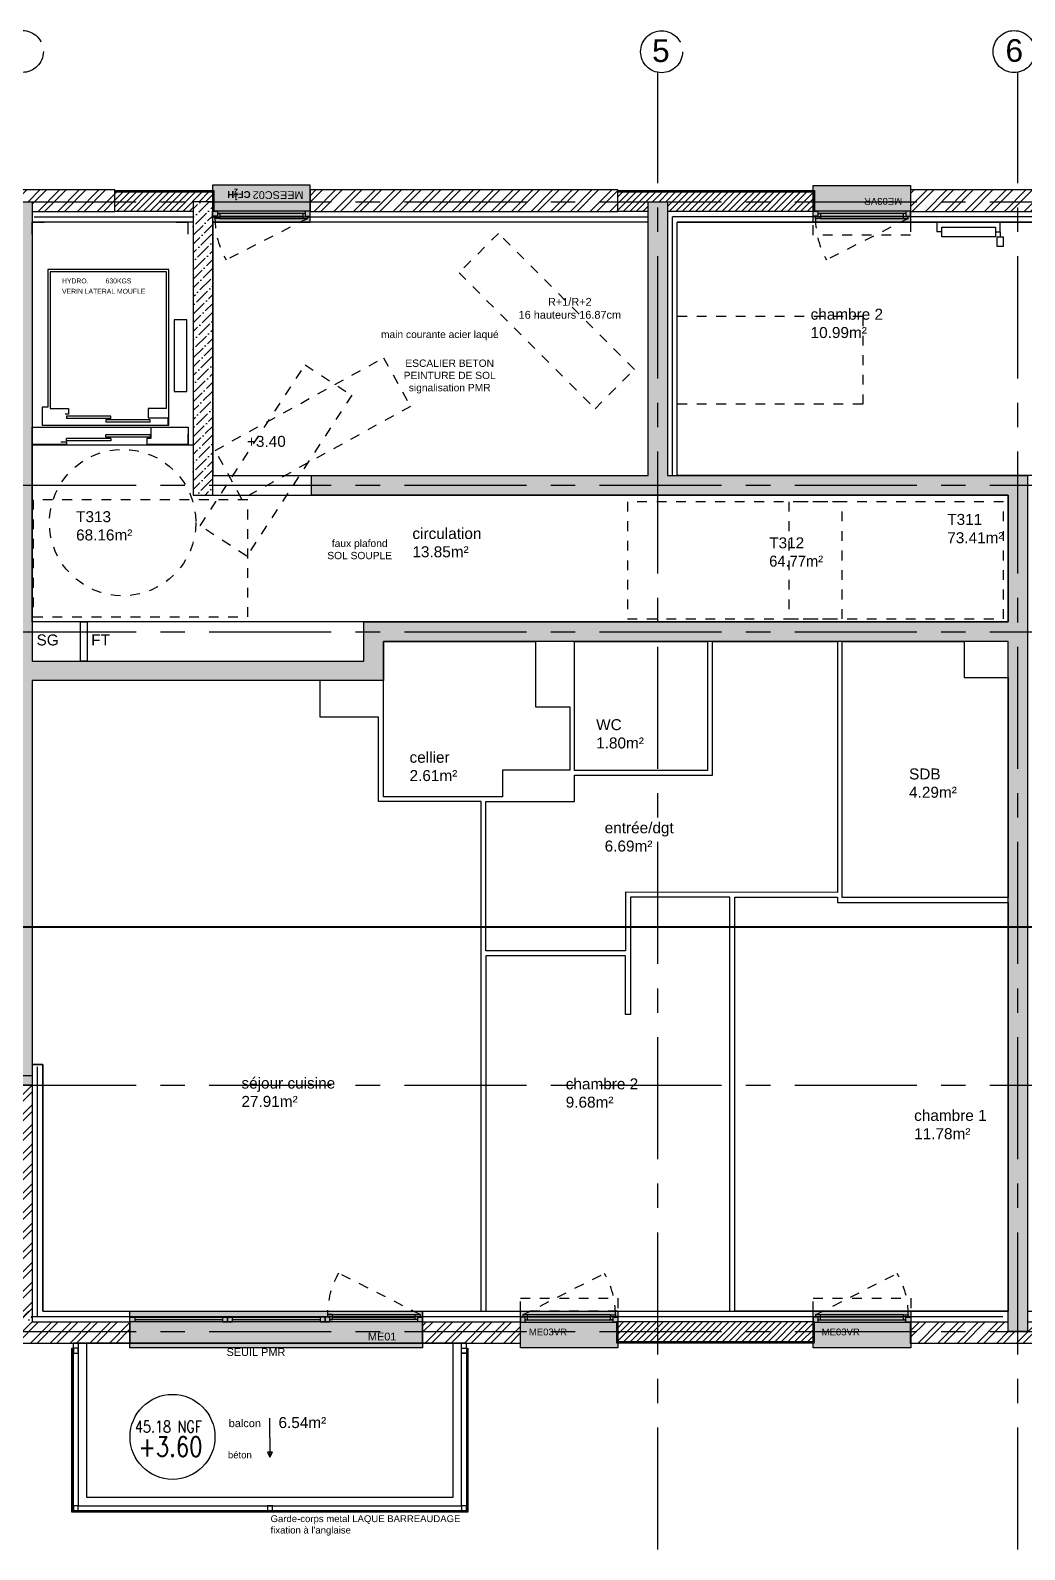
# Model space of a CAD drawing. Header units: millimetres. Extents: x -11.2 to 20.6, y -9.4 to 6.2.
# Drawn here: x 0.08 to 10.27, y -9.4 to 6.16 of the extents above; entities that cross this region are included whole.
import ezdxf

# ---------------------------------------------------------------- set-up
doc = ezdxf.new("R2010")
doc.units = ezdxf.units.MM
for name, pattern in [('0.0.1_Plan masse$0$cartouche PRO tranche 1$0${ Batten }', [0]), ('AXESx2', [4, 2.5, -0.5, 0.5, -0.5]), ('CACHE', [0.375, 0.25, -0.125]), ('INTERROMPU', [0.75, 0.5, -0.25])]:
    doc.linetypes.add(name, pattern=pattern)
for name, color, linetype in [('01_AH_Coupes', 195, 'AXESx2'), ("02_AH_Files d'axes", 147, 'AXESx2'), ('02_AH_Structure Béton', 10, 'Continuous'), ('02_AH_Structure Béton_H', 11, 'Continuous'), ('02_AH_Structure Maçonnée', 230, 'Continuous'), ('02_AH_Structure Maçonnée_H', 231, 'Continuous'), ('02_AH_Structure_V', 13, 'Continuous'), ('03_AH_Menuiseries Ext', 3, 'Continuous'), ('04_AH_Cloisons', 150, 'Continuous'), ('04_AH_Isolation', 2, 'Continuous'), ('04_AH_Isolation_H', 2, 'Continuous'), ('04_AH_Mobilier', 123, 'Continuous'), ('04_AH_Revêtement Sol_V', 204, 'Continuous'), ('04_AH_Serrurerie', 73, 'Continuous'), ('04_AH_Serrurerie_V', 74, 'Continuous'), ('05_AH_CVC', 220, 'Continuous'), ('05_AH_Equip. Techn', 217, 'Continuous'), ('07_AH_Côtes 100e', 7, 'Continuous'), ('07_AH_Perso-Symboles-...', 8, 'Continuous'), ('07_AH_Textes 50e', 7, 'Continuous')]:
    doc.layers.add(name, color=color, linetype=linetype)
doc.layers.add('07_AH_SHAB', color=130, linetype='Continuous', plot=False)
doc.layers.add('07_AH_Surf Utile', color=50, linetype='Continuous', plot=False)
doc.layers.add('10_AH_PANTONE BLANC', color=7, linetype='Continuous', lineweight=0, true_color=0xffffff)
doc.styles.get("Standard").update_dxf_attribs({"font": 'arial.ttf'})
doc.styles.add('Texte 1000', font='arial.ttf', dxfattribs={"height": 1.5})
doc.styles.add('Texte 50', font='arial.ttf', dxfattribs={"height": 0.075})
doc.styles.add('TRACEcotes', font='simplex.shx', dxfattribs={"width": 0.8})
pattern_1 = [(45, (-4278.352016, -88.99555), (0.0336759605, 0.1234785217), [0.15875, -0.03175, 0, -0.03175])]
pattern_2 = [(45, (-4278.352016, -69.426065), (-0.03367596045, 0.03367596045), [])]

# ---------------------------------------------------------------- blocks, each defined once
blk = doc.blocks.new('630KGS')
for p, q in [((-0.99, 2.278), (-0.867, 2.278)), ((-0.99, 2.155), (-0.99, 2.278)), ((0.487, 2.278), (0.61, 2.278)), ((0.61, 2.155), (0.61, 2.278)), ((-0.83, 1.792), (-0.83, 0.382)), ((0.41, 1.792), (-0.83, 1.792)), ((-0.807, 1.769), (-0.807, 0.368)), ((0.388, 1.769), (-0.807, 1.769)), ((0.388, 1.769), (-0.807, 1.769)), ((0.388, 0.368), (0.388, 1.769)), ((0.41, 0.198), (0.41, 1.792)), ((0.464, 1.277), (0.464, 0.542)), ((0.594, 1.277), (0.464, 1.277)), ((0.594, 0.542), (0.594, 1.277)), ((0.464, 0.542), (0.594, 0.542)), ((-0.887, 0.382), (-0.887, 0.198)), ((-0.83, 0.382), (-0.887, 0.382)), ((-0.807, 0.368), (-0.617, 0.368)), ((-0.617, 0.312), (-0.651, 0.312)), ((-0.617, 0.368), (-0.617, 0.312)), ((0.198, 0.368), (0.198, 0.274)), ((0.388, 0.368), (0.198, 0.368)), ((-0.99, 0), (-0.99, 0.178)), ((-0.99, 0.178), (0.61, 0.178)), ((-0.887, 0.198), (0.41, 0.198)), ((-0.639, 0.292), (-0.639, 0.266)), ((-0.183, 0.292), (-0.639, 0.292)), ((-0.183, 0.266), (-0.639, 0.266)), ((-0.236, 0.254), (-0.236, 0.228)), ((0.22, 0.254), (-0.236, 0.254)), ((0.22, 0.228), (-0.236, 0.228)), ((-0.183, 0.266), (-0.183, 0.292)), ((0.198, 0.274), (0.399, 0.274)), ((0.22, 0.228), (0.22, 0.254)), ((0.229, 0.064), (0.229, 0.178)), ((0.399, 0.274), (0.399, 0.198)), ((0.399, 0.198), (0.41, 0.198)), ((0.61, 0.178), (0.61, 0)), ((-0.639, 0), (-0.99, 0)), ((-0.696, 0.027), (-0.639, 0.027)), ((-0.183, 0.062), (-0.639, 0.062)), ((-0.639, 0.036), (-0.639, 0.062)), ((-0.183, 0.036), (-0.639, 0.036)), ((-0.639, 0.027), (-0.639, 0)), ((0.22, 0.1), (-0.236, 0.1)), ((-0.236, 0.074), (-0.236, 0.1)), ((0.22, 0.074), (-0.236, 0.074)), ((-0.183, 0.062), (-0.183, 0.036)), ((0.188, 0.064), (0.229, 0.064)), ((0.188, 0), (0.188, 0.064)), ((0.61, 0), (0.188, 0)), ((0.22, 0.1), (0.22, 0.074)), ((0.61, 0), (0.61, 0.11))]:
    blk.add_line(p, q)
for s, p in [('VERIN LATERAL MOUFLE', (-0.684, 1.545)), ('HYDRO.         630KGS', (-0.684, 1.651))]:
    blk.add_text(s, height=0.05).set_placement(p)
blk = doc.blocks.new('fggffgfggf')
at = {"layer": '02_AH_Structure_V', "ltscale": 0.1}
for points in [[(98.966, -69.164), (98.966, -69.114)], [(102.994, -69.114), (98.966, -69.114)], [(102.994, -69.164), (102.994, -69.114)]]:
    blk.add_lwpolyline(points, dxfattribs=at)
at = {"layer": '04_AH_Serrurerie', "ltscale": 0.1}
for points in [[(99.016, -69.164), (98.966, -69.164), (98.966, -69.214), (99.016, -69.214)], [(102.944, -69.164), (102.994, -69.164), (102.994, -69.214), (102.944, -69.214)], [(99.016, -70.78), (98.966, -70.78), (98.966, -70.83), (99.016, -70.83)], [(101.005, -70.78), (100.955, -70.78), (100.955, -70.83), (101.005, -70.83)], [(102.994, -70.78), (102.944, -70.78), (102.944, -70.83), (102.994, -70.83)]]:
    blk.add_lwpolyline(points, close=True, dxfattribs=at)
for points in [[(100.98, -70.08), (100.98, -69.88)], [(100.98, -70.08), (100.98, -70.28)], [(100.98, -70.28), (100.98, -70.23), (101.005, -70.23), (100.955, -70.23), (100.98, -70.28), (101.005, -70.23)]]:
    blk.add_lwpolyline(points, dxfattribs=at)
at = {"layer": '04_AH_Serrurerie_V', "ltscale": 0.1}
for points in [[(103.009, -69.164), (103.009, -70.845), (98.951, -70.845), (98.951, -69.164)], [(98.951, -69.164), (98.956, -69.164)], [(103.004, -69.164), (103.004, -70.84), (98.956, -70.84), (98.956, -69.164)], [(103.004, -69.164), (103.009, -69.164)]]:
    blk.add_lwpolyline(points, dxfattribs=at)
blk.add_lwpolyline([(98.966, -69.214), (99.016, -69.214), (99.016, -70.78), (102.944, -70.78), (102.944, -69.214), (102.994, -69.214), (102.994, -70.83), (98.966, -70.83)], close=True, dxfattribs=at)
at = {"layer": '07_AH_Surf Utile', "ltscale": 0.1}
blk.add_lwpolyline([(102.944, -70.78), (102.944, -69.114), (99.016, -69.114), (99.016, -70.78)], close=True, dxfattribs=at)
at = {"layer": '04_AH_Revêtement Sol_V', "ltscale": 0.1, "insert": (100.672, -70.294), "char_height": 0.07, "attachment_point": 8, "style": 'Texte 50'}
blk.add_mtext_dynamic_manual_height_columns('béton', width=2.37048, gutter_width=0.4, heights=[0], dxfattribs=at)
at = {"layer": '07_AH_Textes 50e', "char_height": 0.08, "attachment_point": 2, "style": 'Texte 50'}
for s, insert in [('SEUIL PMR', (100.837, -69.164)), ('balcon', (100.723, -69.893))]:
    blk.add_mtext(s, dxfattribs=dict(at, insert=insert))
at = {"layer": '07_AH_Textes 50e', "insert": (102.172, -71.084), "char_height": 0.07, "attachment_point": 8, "style": 'Texte 50'}
blk.add_mtext_dynamic_manual_height_columns("\\pxql;Garde-corps metal LAQUE BARREAUDAGE\\Pfixation à l'anglaise", width=2.37048, gutter_width=0.4, heights=[0], dxfattribs=at)
blk = doc.blocks.new('ME05')
at = {"layer": '10_AH_PANTONE BLANC'}
h = blk.add_hatch(color=256, dxfattribs=at)
h.dxf.hatch_style = 1
h.paths.add_polyline_path([(4282.453, 56.794), (4279.453, 56.794), (4279.453, 57.171), (4282.453, 57.171)])
for p, q in [((4279.453, 57.053), (4279.453, 57.171)), ((4281.478, 57.136), (4282.378, 57.136)), ((4282.453, 57.053), (4282.453, 57.171)), ((4282.453, 57.053), (4282.453, 57.171)), ((4282.403, 57.061), (4280.703, 57.061))]:
    blk.add_line(p, q)
at = {"ltscale": 0.1}
for p, q in [((4281.453, 57.111), (4281.453, 57.111)), ((4281.491, 57.111), (4281.503, 57.111)), ((4281.528, 57.111), (4282.378, 57.111))]:
    blk.add_line(p, q, dxfattribs=at)
at = {"color": 251, "linetype": 'CACHE', "ltscale": 0.3, "flags": 128}
blk.add_lwpolyline([(4282.428, 57.136), (4281.592, 57.561)], dxfattribs=at)
at = {"ltscale": 0.1}
blk.add_lwpolyline([(4279.453, 57.171), (4282.453, 57.171), (4282.453, 56.794), (4279.453, 56.794)], close=True, dxfattribs=at)
for points in [[(4281.503, 57.086), (4281.528, 57.086), (4281.528, 57.136), (4281.478, 57.136), (4281.478, 57.111)], [(4282.403, 57.086), (4282.378, 57.086), (4282.378, 57.136), (4282.428, 57.136), (4282.428, 57.111)], [(4282.403, 57.086), (4281.503, 57.086)], [(4281.528, 57.111), (4281.536, 57.111)]]:
    blk.add_lwpolyline(points, dxfattribs=at)
for points in [[(4279.453, 57.111), (4279.503, 57.111), (4279.503, 57.061), (4279.453, 57.061)], [(4280.453, 57.061), (4280.453, 57.111), (4280.403, 57.111), (4280.403, 57.061)], [(4280.503, 57.061), (4280.503, 57.111), (4280.453, 57.111), (4280.453, 57.061)], [(4281.453, 57.061), (4281.453, 57.111), (4281.403, 57.111), (4281.403, 57.061)], [(4281.503, 57.061), (4281.503, 57.111), (4281.453, 57.111), (4281.453, 57.061)], [(4282.403, 57.111), (4282.453, 57.111), (4282.453, 57.061), (4282.403, 57.061)], [(4282.403, 57.061), (4282.403, 57.111), (4282.453, 57.111), (4282.453, 57.061)]]:
    blk.add_lwpolyline(points, close=True)
for points in [[(4279.503, 57.111), (4281.403, 57.111)], [(4279.503, 57.086), (4280.403, 57.086)], [(4281.403, 57.061), (4279.503, 57.061)], [(4280.503, 57.086), (4281.403, 57.086)]]:
    blk.add_lwpolyline(points)
at = {"color": 251, "linetype": 'CACHE', "ltscale": 0.3}
blk.add_arc((4282.328, 57.136), 0.85, 150.0001, 180.0001, dxfattribs=at)
at = {"layer": '10_AH_PANTONE BLANC'}
blk.add_lwpolyline([(4282.453, 56.794), (4279.453, 56.794), (4279.453, 57.171), (4282.453, 57.171)], close=True, dxfattribs=at)
at = {"insert": (4282.184, 56.951), "char_height": 0.08, "attachment_point": 3, "style": 'Texte 1000'}
blk.add_mtext_dynamic_manual_height_columns('ME01', width=0.589, gutter_width=7.5, heights=[0], dxfattribs=at)
blk = doc.blocks.new('ME03VRC')
at = {"layer": '10_AH_PANTONE BLANC'}
h = blk.add_hatch(color=256, dxfattribs=at)
h.dxf.hatch_style = 1
h.paths.add_polyline_path([(4266.162, 68.123), (4267.162, 68.123), (4267.162, 68.498), (4266.162, 68.498)])
at = {"color": 251}
blk.add_line((4266.212, 68.387), (4267.162, 68.387), dxfattribs=at)
at = {"ltscale": 0.1}
for p, q in [((4267.087, 68.462), (4266.237, 68.462)), ((4267.087, 68.437), (4266.237, 68.437)), ((4267.124, 68.437), (4267.112, 68.437)), ((4267.162, 68.462), (4267.162, 68.437)), ((4267.162, 68.437), (4267.162, 68.437))]:
    blk.add_line(p, q, dxfattribs=at)
at = {"color": 251, "linetype": 'CACHE', "ltscale": 0.3, "flags": 128}
blk.add_lwpolyline([(4266.187, 68.462), (4267.023, 68.887)], dxfattribs=at)
at = {"color": 251, "linetype": 'CACHE', "ltscale": 0.3}
blk.add_lwpolyline([(4267.162, 68.5), (4266.162, 68.5), (4266.162, 68.632), (4267.162, 68.632)], close=True, dxfattribs=at)
at = {"ltscale": 0.1}
for points in [[(4266.162, 68.5), (4267.162, 68.5), (4267.162, 68.123), (4266.162, 68.123)], [(4266.212, 68.437), (4266.162, 68.437), (4266.162, 68.387), (4266.212, 68.387)], [(4266.212, 68.387), (4266.212, 68.437), (4266.162, 68.437), (4266.162, 68.387)], [(4267.112, 68.387), (4267.112, 68.437), (4267.162, 68.437), (4267.162, 68.387)]]:
    blk.add_lwpolyline(points, close=True, dxfattribs=at)
blk.add_lwpolyline([(4267.162, 68.123), (4266.162, 68.123), (4266.162, 68.5), (4267.162, 68.5)], close=True)
for points in [[(4266.212, 68.412), (4266.237, 68.412), (4266.237, 68.462), (4266.187, 68.462), (4266.187, 68.437)], [(4266.212, 68.412), (4267.112, 68.412)], [(4267.112, 68.412), (4267.087, 68.412), (4267.087, 68.462), (4267.137, 68.462), (4267.137, 68.437)], [(4267.124, 68.437), (4267.112, 68.437)]]:
    blk.add_lwpolyline(points, dxfattribs=at)
at = {"color": 251, "linetype": 'CACHE', "ltscale": 0.3}
blk.add_arc((4266.287, 68.462), 0.85, 360, 30, dxfattribs=at)
at = {"insert": (4266.249, 68.322), "char_height": 1.5, "attachment_point": 1, "style": 'Texte 1000'}
blk.add_mtext_dynamic_manual_height_columns('{\\H0.046667x;ME0\\H0.99999x;3VR}', width=0.68046, gutter_width=7.5, heights=[0], dxfattribs=at)
blk = doc.blocks.new('A$C5740073D')
for p, q in [((-0.1, -0.05), (-0.1, 0)), ((0, 0), (-0.1, 0)), ((0, -0.65), (0, 0)), ((-0.1, -0.6), (-0.1, -0.65)), ((-0.1, -0.65), (-0.15, -0.65)), ((-0.1, -0.65), (0, -0.65))]:
    blk.add_line(p, q)
for points in [[(-0.15, -0.05), (-0.05, -0.05), (-0.05, -0.6), (-0.15, -0.6)], [(-0.248, -0.619), (-0.15, -0.619), (-0.15, -0.681), (-0.248, -0.681)]]:
    blk.add_lwpolyline(points, close=True)
blk = doc.blocks.new('A$C28750444')
at = {"layer": '10_AH_PANTONE BLANC'}
h = blk.add_hatch(color=256, dxfattribs=at)
h.dxf.hatch_style = 1
h.paths.add_polyline_path([(-1, 0.38), (0, 0.379), (0, 0), (-1, 0)])
at = {"color": 251}
blk.add_line((-0.05, 0.113), (-1, 0.113), dxfattribs=at)
at = {"ltscale": 0.1}
for p, q in [((-1, 0.063), (-1, 0.063)), ((-1, 0.038), (-1, 0.063)), ((-0.962, 0.063), (-0.95, 0.063)), ((-0.925, 0.063), (-0.075, 0.063)), ((-0.925, 0.038), (-0.075, 0.038))]:
    blk.add_line(p, q, dxfattribs=at)
for points in [[(-1, 0), (0, 0), (0, 0.379), (-1, 0.38)], [(-0.95, 0.113), (-0.95, 0.063), (-1, 0.063), (-1, 0.113)], [(-0.05, 0.063), (0, 0.063), (0, 0.113), (-0.05, 0.113)], [(-0.05, 0.113), (-0.05, 0.063), (0, 0.063), (0, 0.113)]]:
    blk.add_lwpolyline(points, close=True, dxfattribs=at)
blk.add_lwpolyline([(0, 0.379), (-1, 0.38), (-1, 0), (0, 0)], close=True)
for points in [[(-0.95, 0.088), (-0.925, 0.088), (-0.925, 0.038), (-0.975, 0.038), (-0.975, 0.063)], [(-0.962, 0.063), (-0.95, 0.063)], [(-0.05, 0.088), (-0.95, 0.088)], [(-0.05, 0.088), (-0.075, 0.088), (-0.075, 0.038), (-0.025, 0.038), (-0.025, 0.063)]]:
    blk.add_lwpolyline(points, dxfattribs=at)
at = {"color": 251, "linetype": 'CACHE', "ltscale": 0.3, "flags": 128}
blk.add_lwpolyline([(-0.025, 0.038), (-0.861, -0.387)], dxfattribs=at)
at = {"color": 251, "linetype": 'CACHE', "ltscale": 0.3}
blk.add_arc((-0.125, 0.038), 0.85, 179.9744, 209.9744, dxfattribs=at)
at = {"insert": (-0.067, 0.237), "char_height": 0.08, "attachment_point": 1, "rotation": 179.9744, "style": 'Texte 1000'}
blk.add_mtext_dynamic_manual_height_columns('MEESC02', width=1.45949, gutter_width=7.5, heights=[0], dxfattribs=at)
at = {"layer": '03_AH_Menuiseries Ext', "ltscale": 0.1, "insert": (-1.795, 0.342), "char_height": 0.07, "attachment_point": 8, "rotation": 180, "style": 'Texte 50'}
blk.add_mtext_dynamic_manual_height_columns('\\A1;\\pxql;{\\fArial|b1|i0|c0|p34;CF\\H0.7x;\\S1/2;\\H1.4286x;H}', width=2.37048, gutter_width=0.4, heights=[0], dxfattribs=at)
blk = doc.blocks.new('A$C335945BF')
at = {"layer": '07_AH_Perso-Symboles-...', "linetype": 'INTERROMPU', "ltscale": 0.2}
blk.add_lwpolyline([(-0.537, -1.911), (-0.134, -1.508), (-1.527, -0.115), (-1.93, -0.518)], close=True, dxfattribs=at)
blk = doc.blocks.new('A$C19A518F4')
blk.add_blockref('A$C335945BF', (0, 0))

msp = doc.modelspace()

# ---------------------------------------------------------------- hatches: boundary and pattern name
at = {"layer": '02_AH_Structure Béton_H'}
h = msp.add_hatch(dxfattribs=at)
h.set_pattern_fill('ANSI36', color=256, scale=0.02, angle=360)
h.set_pattern_definition([(45, (-4278.352016, -69.426065), (0.0336759605, 0.1234785217), [0.15875, -0.03175, 0, -0.03175])])
h.paths.add_polyline_path([(10.1, -0.1), (8.601, -0.1), (6.401, -0.1), (6.401, -0.1), (3.7, -0.1), (3.7, -0.5), (0.1, -0.5), (0.1, -4.645), (-0.1, -4.645), (-0.1, 4.406), (0.1, 4.406), (0.1, -0.3), (3.5, -0.3), (3.5, 0.1), (6.601, 0.1), (8.601, 0.1), (8.801, 0.1), (10.1, 0.1), (10.1, 1.4), (6.61, 1.4), (2.963, 1.4), (2.963, 1.6), (6.41, 1.6), (6.41, 4.406), (6.61, 4.406), (6.61, 1.6), (10.3, 1.6), (10.3, -7.171), (10.1, -7.171)])
h = msp.add_hatch(dxfattribs=at)
h.set_pattern_fill('ANSI36', color=256, scale=0.02, angle=360)
h.set_pattern_definition(pattern_1)
h.paths.add_polyline_path([(1.75, 1.4), (1.95, 1.4), (1.95, 4.406), (1.75, 4.406)])
h = msp.add_hatch(dxfattribs=at)
h.set_pattern_fill('ANSI36', color=256, scale=0.02, angle=360)
h.set_pattern_definition(pattern_1)
h.paths.add_polyline_path([(0.1, -6.961), (-0.1, -6.961), (-0.1, -7.071), (0.1, -7.071)])
at = {"layer": '02_AH_Structure Maçonnée_H'}
h = msp.add_hatch(dxfattribs=at)
h.set_pattern_fill('ANSI32', color=256, scale=0.015, angle=360)
h.set_pattern_definition([(45, (-4278.35202, -69.42607), (-0.1010278814, 0.1010278814), []), (45, (-4278.28466, -69.42607), (-0.1010278814, 0.1010278814), [])])
h.paths.add_polyline_path([(5.101, -7.291), (4.101, -7.291), (4.101, -7.071), (5.101, -7.071)])
h.paths.add_polyline_path([(14.849, -7.071), (12.849, -7.071), (12.849, -7.291), (14.849, -7.291)])
h.paths.add_polyline_path([(16.387, -4.971), (16.387, -7.071), (15.849, -7.071), (15.849, -7.291), (16.607, -7.291), (16.607, -4.971)])
h.paths.add_polyline_path([(16.607, -1.35), (16.387, -1.35), (16.387, -1.971), (16.607, -1.971)])
h.paths.add_polyline_path([(13.766, 4.306), (13.766, 4.526), (16.607, 4.526), (16.607, -0.35), (16.387, -0.35), (16.387, 4.306)])
h.paths.add_polyline_path([(12.766, 4.526), (9.101, 4.526), (9.101, 4.306), (12.766, 4.306)])
h.paths.add_polyline_path([(6.101, 4.526), (2.948, 4.526), (2.948, 4.306), (6.101, 4.306)])
edge = h.paths.add_edge_path()
edge.add_line((-2.447, -4.765), (-8.68, -4.765))
edge.add_line((-8.68, -4.765), (-8.68, -1.5))
edge.add_line((-8.68, -1.5), (-8.46, -1.5))
edge.add_line((-8.46, -1.5), (-8.46, -4.545))
edge.add_line((-8.46, -4.545), (-2.447, -4.545))
h.paths.add_polyline_path([(0.1, 4.406), (0.1, 4.306), (0.948, 4.306), (0.948, 4.526), (-1.024, 4.526), (-1.024, 4.306), (-0.1, 4.306), (-0.1, 4.406)])
h.paths.add_polyline_path([(0.1, -4.645), (-0.1, -4.645), (-0.1, -4.545), (-0.8, -4.545), (-0.8, -4.765), (-0.12, -4.765), (-0.12, -7.291), (1.101, -7.291), (1.101, -7.071), (0.1, -7.071)])
h.paths.add_polyline_path([(11.849, -7.291), (11.849, -7.071), (10.3, -7.071), (10.3, -7.171), (10.1, -7.171), (10.1, -7.071), (9.101, -7.071), (9.101, -7.291)])
h = msp.add_hatch(dxfattribs=at)
h.set_pattern_fill('ANSI31', color=256, scale=0.015, angle=360)
h.set_pattern_definition(pattern_2)
h.paths.add_polyline_path([(0.948, 4.506), (0.948, 4.306), (1.75, 4.306), (1.75, 4.406), (1.948, 4.406), (1.948, 4.506)])
h = msp.add_hatch(dxfattribs=at)
h.set_pattern_fill('ANSI31', color=256, scale=0.015, angle=360)
h.set_pattern_definition(pattern_2)
h.paths.add_polyline_path([(6.101, 4.506), (6.101, 4.306), (6.41, 4.306), (6.41, 4.406), (6.61, 4.406), (6.61, 4.306), (8.101, 4.306), (8.101, 4.506)])
h = msp.add_hatch(dxfattribs=at)
h.set_pattern_fill('ANSI31', color=256, scale=0.015, angle=360)
h.set_pattern_definition(pattern_2)
h.paths.add_polyline_path([(8.101, -7.071), (6.101, -7.071), (6.101, -7.271), (8.101, -7.271)])

# ---------------------------------------------------------------- linework, layer by layer
at = {"layer": '01_AH_Coupes', "const_width": 0.02}
msp.add_lwpolyline([(-11.234, -2.632), (-10.908, -1.915), (-10.908, -3.026), (20.267, -3.026), (20.267, -1.915), (20.593, -2.632)], dxfattribs=at)
at = {"layer": "02_AH_Files d'axes", "ltscale": 0.5}
for p, q in [((6.51, -9.404), (6.51, 5.73)), ((10.2, -9.404), (10.2, 5.73)), ((-10.086, 4.406), (20.18, 4.406)), ((-10.086, 1.5), (18.966, 1.5)), ((-10.086, 0), (20.18, 0)), ((-10.086, -4.645), (20.18, -4.645)), ((-10.086, -7.171), (20.18, -7.171))]:
    msp.add_line(p, q, dxfattribs=at)
for centre in [(0, 5.945), (6.549, 5.942), (10.161, 5.944)]:
    msp.add_circle(centre, 0.215, dxfattribs=at)
at = {"layer": '02_AH_Structure Béton'}
for points in [[(-0.1, 4.406), (0.1, 4.406), (0.1, -0.3), (3.5, -0.3), (3.5, 0.1), (6.601, 0.1), (6.601, 0.1), (8.601, 0.1), (8.601, 0.1), (8.801, 0.1), (10.1, 0.1), (10.1, 1.4), (6.61, 1.4), (2.963, 1.4), (2.963, 1.6), (6.41, 1.6), (6.41, 4.406), (6.61, 4.406), (6.61, 1.6), (10.3, 1.6), (10.3, -7.171), (10.1, -7.171), (10.1, -0.1)], [(10.1, -0.1), (8.601, -0.1), (6.401, -0.1), (6.401, -0.1), (3.7, -0.1), (3.7, -0.5), (0.1, -0.5), (0.1, -4.645), (-0.1, -4.645)]]:
    msp.add_lwpolyline(points, dxfattribs=at)
msp.add_lwpolyline([(1.75, 1.4), (1.95, 1.4), (1.95, 4.406), (1.75, 4.406)], close=True, dxfattribs=at)
at = {"layer": '02_AH_Structure Maçonnée'}
for points in [[(0.1, 4.306), (0.948, 4.306), (0.948, 4.526), (-1.024, 4.526), (-1.024, 4.306), (-0.1, 4.306)], [(1.75, 4.306), (0.948, 4.306), (0.948, 4.521), (1.963, 4.521), (1.963, 4.306), (1.95, 4.306)], [(6.41, 4.306), (6.101, 4.306), (6.101, 4.521), (8.116, 4.521), (8.116, 4.306), (6.61, 4.306)], [(1.75, 4.306), (0.948, 4.306), (0.948, 4.506), (1.948, 4.506), (1.948, 4.406)], [(6.41, 4.306), (6.101, 4.306), (6.101, 4.506), (8.101, 4.506), (8.101, 4.306), (6.61, 4.306)], [(10.3, -7.071), (11.849, -7.071), (11.849, -7.291), (9.101, -7.291), (9.101, -7.071), (10.1, -7.071)]]:
    msp.add_lwpolyline(points, dxfattribs=at)
for points in [[(6.101, 4.526), (2.948, 4.526), (2.948, 4.306), (6.101, 4.306)], [(12.766, 4.526), (9.101, 4.526), (9.101, 4.306), (12.766, 4.306)], [(0.1, -4.545), (0.1, -7.071), (1.101, -7.071), (1.101, -7.291), (-0.12, -7.291), (-0.12, -4.765), (-0.8, -4.765), (-0.8, -4.545)], [(5.101, -7.291), (4.101, -7.291), (4.101, -7.071), (5.101, -7.071)], [(8.116, -7.071), (6.086, -7.071), (6.086, -7.286), (8.116, -7.286)], [(8.101, -7.071), (6.101, -7.071), (6.101, -7.271), (8.101, -7.271)]]:
    msp.add_lwpolyline(points, close=True, dxfattribs=at)
at = {"layer": '04_AH_Cloisons'}
msp.add_lwpolyline([(0.595, 0.1), (0.665, 0.1), (0.665, -0.3), (0.595, -0.3)], close=True, dxfattribs=at)
at = {"layer": '04_AH_Isolation'}
for p, q in [((1.75, 4.196), (0.1, 4.196)), ((6.412, 4.196), (1.948, 4.196)), ((16.277, 4.196), (6.71, 4.196)), ((6.71, 1.6), (6.71, 4.196)), ((0.21, -4.435), (0.1, -4.435)), ((0.2, -4.435), (0.1, -4.435)), ((0.21, -6.961), (0.21, -4.435))]:
    msp.add_line(p, q, dxfattribs=at)
for points in [[(1.75, 4.196), (0.1, 4.196)], [(6.412, 4.196), (1.948, 4.196)], [(10.3, -6.961), (16.277, -6.961), (16.277, 4.196), (6.71, 4.196)], [(0.21, -6.961), (10.1, -6.961)]]:
    msp.add_lwpolyline(points, dxfattribs=at)
at = {"layer": '04_AH_Isolation_H', "linetype": '0.0.1_Plan masse$0$cartouche PRO tranche 1$0${ Batten }', "ltscale": 0.3}
for p, q in [((0.119, 4.251), (1.75, 4.251)), ((1.95, 4.251), (6.41, 4.251)), ((16.327, 4.251), (6.66, 4.251)), ((6.66, 1.6), (6.66, 4.251)), ((0.156, -7.016), (0.156, -4.458)), ((0.09, -7.016), (7.462, -7.016)), ((7.462, -7.016), (10.045, -7.016))]:
    msp.add_line(p, q, dxfattribs=at)
at = {"layer": '04_AH_Mobilier', "linetype": 'CACHE', "ltscale": 0.4}
msp.add_lwpolyline([(6.71, 3.232), (8.61, 3.232), (8.61, 2.332), (6.71, 2.332)], close=True, dxfattribs=at)
at = {"layer": '07_AH_Côtes 100e'}
msp.add_circle((1.538, -8.249), 0.435, dxfattribs=at)
at = {"layer": '07_AH_Perso-Symboles-...', "linetype": 'INTERROMPU', "ltscale": 0.2}
for points in [[(2.25, 1.358), (1.975, 1.858), (3.701, 2.807), (3.976, 2.308)], [(2.298, 0.774), (1.82, 1.086), (2.897, 2.736), (3.374, 2.424)], [(0.109, 1.351), (0.109, 0.151), (2.309, 0.151), (2.309, 1.351)], [(6.199, 1.331), (6.199, 0.131), (8.399, 0.131), (8.399, 1.331)], [(7.852, 1.331), (7.852, 0.131), (10.052, 0.131), (10.052, 1.331)]]:
    msp.add_lwpolyline(points, close=True, dxfattribs=at)
msp.add_lwpolyline([(10.1, -6.961), (8.2, -6.961)], dxfattribs=at)
msp.add_circle((1.027, 1.118), 0.75, dxfattribs=at)
at = {"layer": '07_AH_SHAB'}
msp.add_line((10.1, -6.8), (10.102, -0.47), dxfattribs=at)
for points in [[(1.95, 1.6), (6.41, 1.599), (6.41, 4.196), (1.95, 4.197)], [(6.71, 1.6), (6.71, 4.196), (10.741, 4.196), (10.741, 3.631), (11.014, 3.631), (11.014, 2.55), (10.414, 2.55), (10.414, 2.5), (11.014, 2.5), (11.014, 1.6)], [(0.1, 0.1), (0.1, 1.914), (1.75, 1.914), (1.75, 1.4), (10.102, 1.4), (10.1, 0.1)], [(3.7, -1.69), (3.7, -0.3), (3.7, -0.3), (3.7, -0.1), (5.257, -0.1), (5.257, -0.77), (5.608, -0.77), (5.608, -1.42), (4.918, -1.42), (4.918, -1.69)], [(7.07, -1.47), (7.07, -0.1), (8.351, -0.1), (8.351, -2.671), (6.18, -2.67), (6.18, -3.271), (4.749, -3.27), (4.747, -1.74), (5.449, -1.74), (5.658, -1.74), (5.658, -1.74), (5.658, -1.74), (5.658, -1.47)], [(7.02, -1.421), (5.658, -1.421), (5.658, -0.1), (7.02, -0.1)], [(8.401, -0.1), (9.65, -0.1), (9.65, -0.47), (10.1, -0.47), (10.1, -2.724), (8.401, -2.724)], [(4.7, -6.961), (4.7, -2.7), (4.7, -2.64), (4.7, -1.74), (3.65, -1.74), (3.65, -0.874), (3.05, -0.874), (3.05, -0.5), (0.1, -0.5), (0.1, -4.435), (0.21, -4.435), (0.21, -6.961)], [(7.25, -2.72), (6.23, -2.72), (6.23, -3.921), (6.18, -3.921), (6.18, -3.321), (4.75, -3.321), (4.75, -6.961), (7.25, -6.961)], [(7.3, -6.961), (7.3, -2.721), (8.2, -2.721), (8.351, -2.72), (8.351, -2.774), (8.351, -2.774), (10.1, -2.774), (10.1, -6.961)], [(0.572, -8.956), (4.5, -8.955), (4.5, -7.29), (0.572, -7.291)], [(0.657, -8.867), (4.415, -8.867), (4.415, -7.29), (0.657, -7.29)], [(0.657, -8.867), (4.415, -8.867), (4.415, -7.29), (0.657, -7.29)], [(0.657, -8.867), (4.415, -8.867), (4.415, -7.29), (0.657, -7.29)], [(0.657, -8.867), (4.415, -8.867), (4.415, -7.291), (0.657, -7.291)]]:
    msp.add_lwpolyline(points, close=True, dxfattribs=at)

# ---------------------------------------------------------------- block references
msp.add_blockref('A$C19A518F4', (6.404, 4.196))
at = {"layer": '03_AH_Menuiseries Ext'}
for name, p in [('A$C28750444', (2.948, 4.196)), ('ME05', (-4278.352, -64.132)), ('ME03VRC', (-4261.06, -75.461)), ('ME03VRC', (-4258.06, -75.461))]:
    msp.add_blockref(name, p, dxfattribs=at)
at = {"layer": '03_AH_Menuiseries Ext', "rotation": 180.0000000000002}
msp.add_blockref('ME03VRC', (4275.263, 72.696), dxfattribs=at)
at = {"layer": '04_AH_Serrurerie', "color": 3}
msp.add_blockref('fggffgfggf', (-98.444, 61.824), dxfattribs=at)
at = {"layer": '05_AH_CVC', "rotation": 90.00000000000031}
msp.add_blockref('A$C5740073D', (9.369, 4.196), dxfattribs=at)
at = {"layer": '05_AH_Equip. Techn', "rotation": 359.9978765011031}
msp.add_blockref('630KGS', (1.09, 1.918), dxfattribs=at)

# ---------------------------------------------------------------- texts
at = {"layer": "02_AH_Files d'axes", "ltscale": 0.5, "char_height": 0.232, "width": 2.49611, "attachment_point": 3, "style": 'Texte 50'}
for s, insert in [('6', (10.253, 6.071)), ('5', (6.632, 6.069))]:
    msp.add_mtext(s, dxfattribs=dict(at, insert=insert))
at = {"layer": '07_AH_Textes 50e', "insert": (5.609, 3.313), "char_height": 0.08, "width": 1.63147, "attachment_point": 5, "style": 'Texte 50'}
msp.add_mtext('R+1/R+2\\P16 hauteurs 16.87cm', dxfattribs=at)
at = {"layer": '07_AH_Textes 50e', "ltscale": 0.3, "char_height": 0.1125, "width": 6.63565, "attachment_point": 1, "style": 'Texte 50'}
for s, insert in [('chambre 2\\P10.99m²', (8.076, 3.309)), ('WC\\P1.80m²', (5.879, -0.896)), ('cellier\\P2.61m²', (3.967, -1.23)), ('SDB\\P4.29m²', (9.085, -1.401)), ('entrée/dgt\\P6.69m²', (5.966, -1.952)), ('séjour cuisine\\P27.91m²', (2.244, -4.568)), ('chambre 2\\P9.68m²', (5.567, -4.576)), ('chambre 1\\P11.78m²', (9.137, -4.899)), ('6.54m²', (2.624, -8.046))]:
    msp.add_mtext(s, dxfattribs=dict(at, insert=insert))
at = {"layer": '07_AH_Textes 50e', "char_height": 0.075, "attachment_point": 8, "style": 'Texte 50'}
for s, insert in [('main courante acier laqué', (4.277, 2.986)), ('ESCALIER BETON\\PPEINTURE DE SOL\\Psignalisation PMR', (4.378, 2.441)), ('faux plafond\\PSOL SOUPLE', (3.456, 0.742))]:
    msp.add_mtext_dynamic_manual_height_columns(s, width=2.37048, gutter_width=0.4, heights=[0], dxfattribs=dict(at, insert=insert))
at = {"layer": '07_AH_Textes 50e', "ltscale": 0.3, "char_height": 0.1125, "attachment_point": 1, "style": 'Texte 50'}
for s, insert in [('+3.40', (2.301, 2.006)), ('T313\\P68.16m²', (0.55, 1.235)), ('T311\\P73.41m²', (9.476, 1.207)), ('circulation\\P13.85m²', (3.996, 1.063)), ('T312\\P{\\fCentury Gothic|b0|i0|c0|p34;\\C0;64.77m²}', (7.652, 0.967)), ('SG', (0.145, -0.028)), ('FT', (0.705, -0.028))]:
    msp.add_mtext_dynamic_manual_height_columns(s, width=6.63565, gutter_width=3.75, heights=[2.937], dxfattribs=dict(at, insert=insert))
at = {"layer": '07_AH_Textes 50e', "color": 7, "style": 'TRACEcotes'}
for s, insert, char_height, attachment_point in [('45.18 NGF', (1.153, -8.204), 0.12, 7), ('+3.60', (1.188, -8.249), 0.2, 1)]:
    msp.add_mtext(s, dxfattribs=dict(at, insert=insert, char_height=char_height, attachment_point=attachment_point))

doc.saveas('drawing.dxf')
